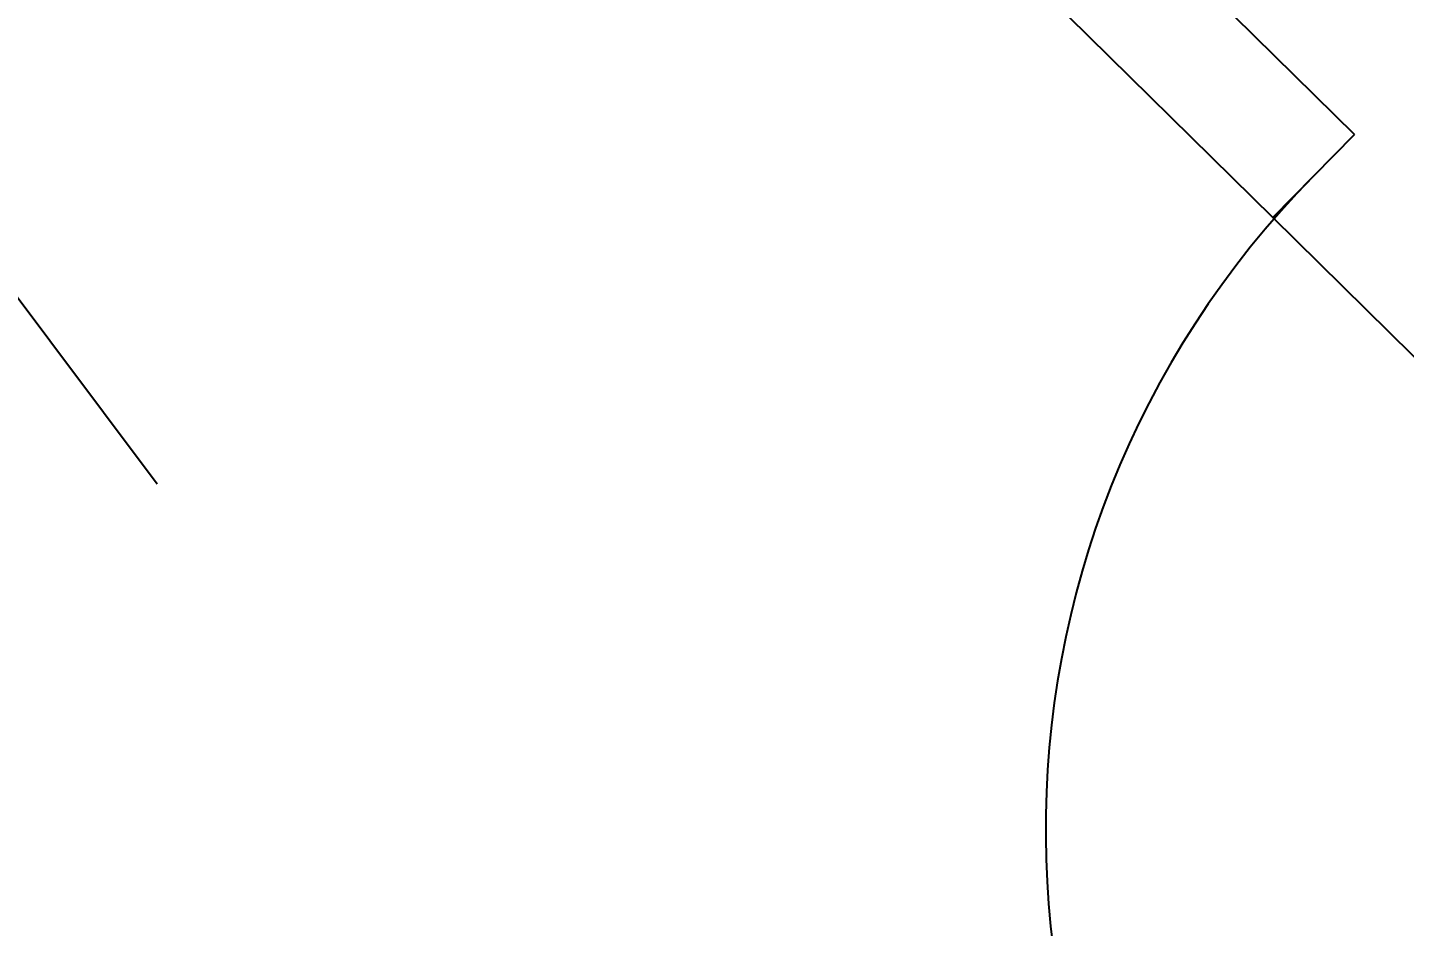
# Model space of a CAD drawing. Extents: x -357449 to -117302, y 127569 to 244935.
# Drawn here: x -184891 to -183709, y 223475 to 224247 of the extents above; entities that cross this region are included whole.
import ezdxf

# ---------------------------------------------------------------- set-up
doc = ezdxf.new("R2010")
doc.units = 0
doc.header["$MEASUREMENT"] = 0
doc.layers.get('0').update_dxf_attribs({"linetype": 'CONTINUOUS'})
doc.layers.get('DEFPOINTS').update_dxf_attribs({"linetype": 'CONTINUOUS'})
doc.layers.add('AXIS', color=3, linetype='CONTINUOUS', lineweight=9)
for name, color, linetype in [('COLUMN', 4, 'CONTINUOUS'), ('WALL', 1, 'CONTINUOUS'), ('WINDOW', 4, 'CONTINUOUS')]:
    doc.layers.add(name, color=color, linetype=linetype)
doc.styles.add('DIM_FONT', font='SIMPLEX.shx', dxfattribs={"width": 0.8})
doc.dimstyles.new('DIMN-200', dxfattribs={"dimtxt": 300, "dimasz": 1, "dimexe": 250, "dimexo": 0, "dimgap": 150, "dimtad": 1, "dimdec": 0, "dimdsep": 46, "dimtxsty": 'DIM_FONT', "dimblk": '_DIMX', "dimcen": 2.5, "dimclrd": 256, "dimclre": 256, "dimclrt": 4, "dimadec": 0, "dimazin": 0, "dimtfac": 1, "dimtdec": 0, "dimtix": 1, "dimtmove": 2, "dimatfit": 3, "dimldrblk": '_DIMX', "dimfxl": 0, "dimtolj": 1, "dimtzin": 0, "dimarcsym": 0})
doc.dimstyles.get("Standard").update_dxf_attribs({"dimtxt": 375, "dimasz": 1, "dimexe": 150, "dimexo": 0, "dimgap": 200, "dimtad": 1, "dimdec": 0, "dimzin": 0, "dimdsep": 46, "dimtxsty": 'DIM_FONT', "dimblk1": '_DIMX', "dimblk2": '_DIMX', "dimsah": 1, "dimcen": 200, "dimclrd": 256, "dimclre": 256, "dimclrt": 4, "dimadec": 0, "dimazin": 0, "dimtfac": 1, "dimtdec": 0, "dimtix": 1, "dimtmove": 2, "dimatfit": 3, "dimldrblk": '_DIMX', "dimfxl": 0, "dimtolj": 1, "dimtzin": 0, "dimarcsym": 0})

# ---------------------------------------------------------------- blocks, each defined once
blk = doc.blocks.new('_DIMX')
blk.add_line((-150, 0), (150, 0))
at = {"const_width": 50}
blk.add_lwpolyline([(-70, -70), (70, 70)], dxfattribs=at)
blk = doc.blocks.new('*D1510')
at = {"layer": 'AXIS', "lineweight": -2}
for p, q in [((-181126.2, 239797), (-182959.4, 241603.4)), ((-182853.3, 241497.4), (-202292.6, 221770.1)), ((-200567, 220068.2), (-202400.2, 221874.7))]:
    blk.add_line(p, q, dxfattribs=at)
at = {"layer": 'DEFPOINTS', "color": 0}
for p in [(-181126.2, 239797), (-202293.3, 221769.4), (-200567, 220068.2)]:
    blk.add_point(p, dxfattribs=at)
at = {"layer": 'AXIS', "lineweight": -2}
for p, rotation in [((-182852.6, 241498.1), 45.42128490415822), ((-202293.3, 221769.4), 225.4212849041582)]:
    blk.add_blockref('_DIMX', p, dxfattribs=dict(at, rotation=rotation))
at = {"layer": 'AXIS', "color": 4, "insert": (-192768.8, 231826.8), "char_height": 250, "attachment_point": 5, "rotation": 45.4213, "style": 'DIM_FONT'}
blk.add_mtext('\\A1;27698', dxfattribs=at)

msp = doc.modelspace()

# ---------------------------------------------------------------- linework, layer by layer
at = {"layer": 'COLUMN'}
msp.add_line((-183251.78, 223522.73), (-183821.61, 224084.24), dxfattribs=at)
msp.add_arc((-183216.69, 223558.34), 800, 135.42128, 225.42128, dxfattribs=at)
at = {"layer": 'WALL'}
for p, q in [((-184891.08, 225278.49), (-183751.42, 224155.47)), ((-184890.04, 225137.07), (-183821.61, 224084.24)), ((-183821.61, 224084.24), (-183751.42, 224155.47))]:
    msp.add_line(p, q, dxfattribs=at)
at = {"layer": 'WINDOW'}
msp.add_line((-184779.87, 223855.21), (-185940.47, 225404.35, 1642299785.45), dxfattribs=at)

# ---------------------------------------------------------------- dimensions: what is measured, and where the dimension line sits
at = {"layer": 'AXIS'}
dim = msp.add_aligned_dim(p1=(-181126.23, 239796.96), p2=(-200566.96, 220068.22), distance=-2423.69, dimstyle='DIMN-200', override={"dimtxt": 250, "dimexe": 150, "dimzin": 0, "dimblk1": '_DIMX', "dimblk2": '_DIMX', "dimsah": 1, "dimcen": 200}, dxfattribs=at)
dim.commit()
dim.dimension.update_dxf_attribs({"geometry": '*D1510', "text_midpoint": (-192768.83, 231826.77)})
at = {"layer": 'WINDOW'}
msp.add_aligned_dim(p1=(-184891.08, 225278.49), p2=(-183074.75, 223488.68), distance=406.47, dimstyle='Standard', override={"dimtxt": 250, "dimgap": 150, "dimblk": '_DIMX'}, dxfattribs=at).render()

doc.saveas('drawing.dxf')
